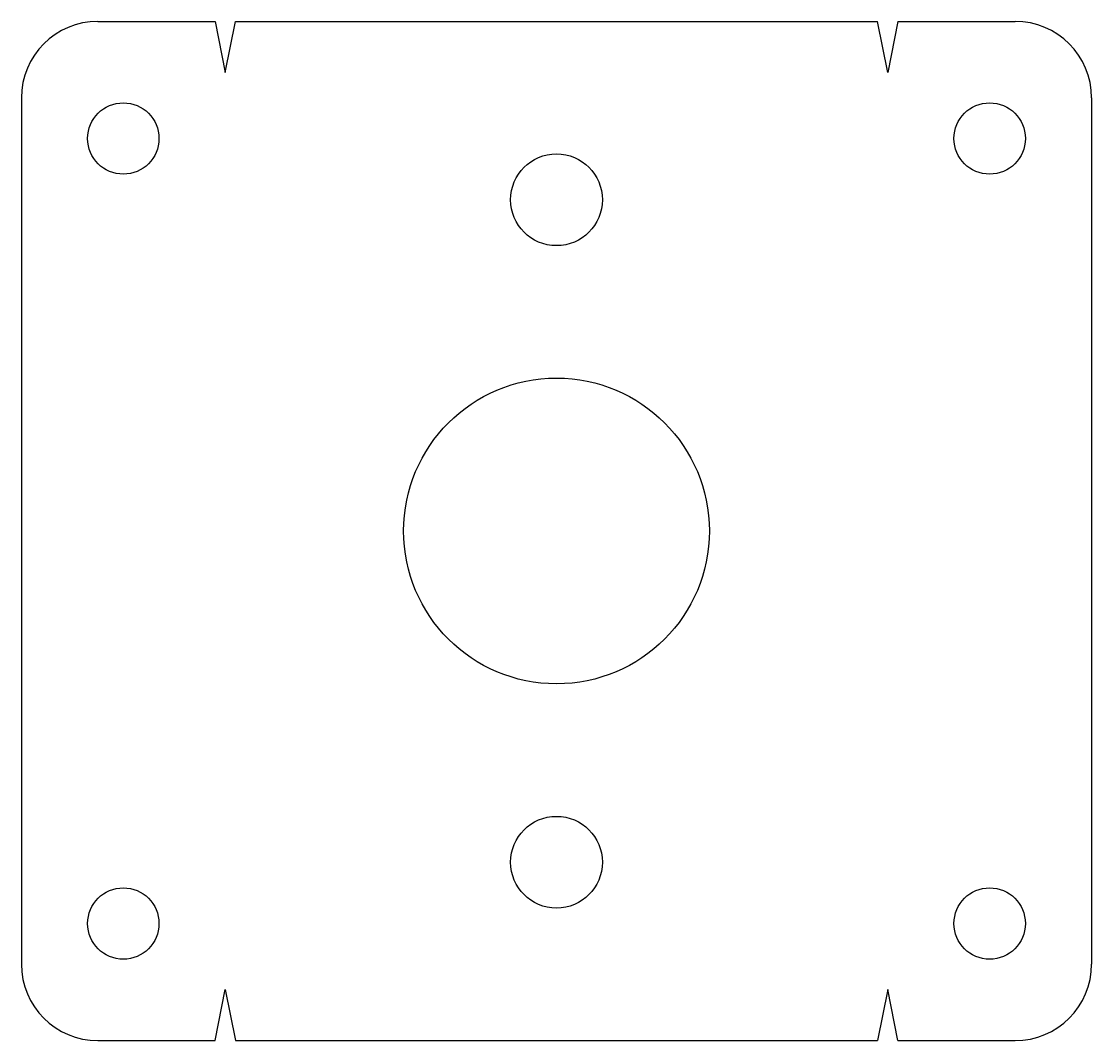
# Model space of a CAD drawing. Extents: x 24 to 234, y 29 to 229.
import ezdxf

# ---------------------------------------------------------------- set-up
doc = ezdxf.new("R2010")
doc.units = 0
doc.layers.get('0').update_dxf_attribs({"linetype": 'CONTINUOUS'})

msp = doc.modelspace()

# ---------------------------------------------------------------- linework, layer by layer
for p, q in [((38.63, 229.13), (61.63, 229.13)), ((61.63, 229.13), (63.63, 219.13)), ((63.63, 219.13), (65.63, 229.13)), ((65.63, 229.13), (191.63, 229.13)), ((193.63, 219.13), (191.63, 229.13)), ((195.63, 229.13), (193.63, 219.13)), ((195.63, 229.13), (218.63, 229.13)), ((23.63, 214.13), (23.63, 44.13)), ((233.63, 214.13), (233.63, 44.13)), ((61.63, 29.13), (63.63, 39.13)), ((63.63, 39.13), (65.63, 29.13)), ((193.63, 39.13), (191.63, 29.13)), ((195.63, 29.13), (193.63, 39.13)), ((38.63, 29.13), (61.63, 29.13)), ((65.63, 29.13), (191.63, 29.13)), ((195.63, 29.13), (218.63, 29.13))]:
    msp.add_line(p, q)
for centre, radius in [((43.63, 206.15), 7), ((213.63, 206.15), 7), ((128.63, 194.13), 9), ((128.63, 129.13), 30), ((128.63, 64.13), 9), ((43.63, 52.1), 7), ((213.63, 52.1), 7)]:
    msp.add_circle(centre, radius)
for centre, start, end in [((38.63, 214.13), 90, 180), ((218.63, 214.13), 0, 90), ((38.63, 44.13), 180, 270), ((218.63, 44.13), 270, 0)]:
    msp.add_arc(centre, 15, start, end)

doc.saveas('drawing.dxf')
